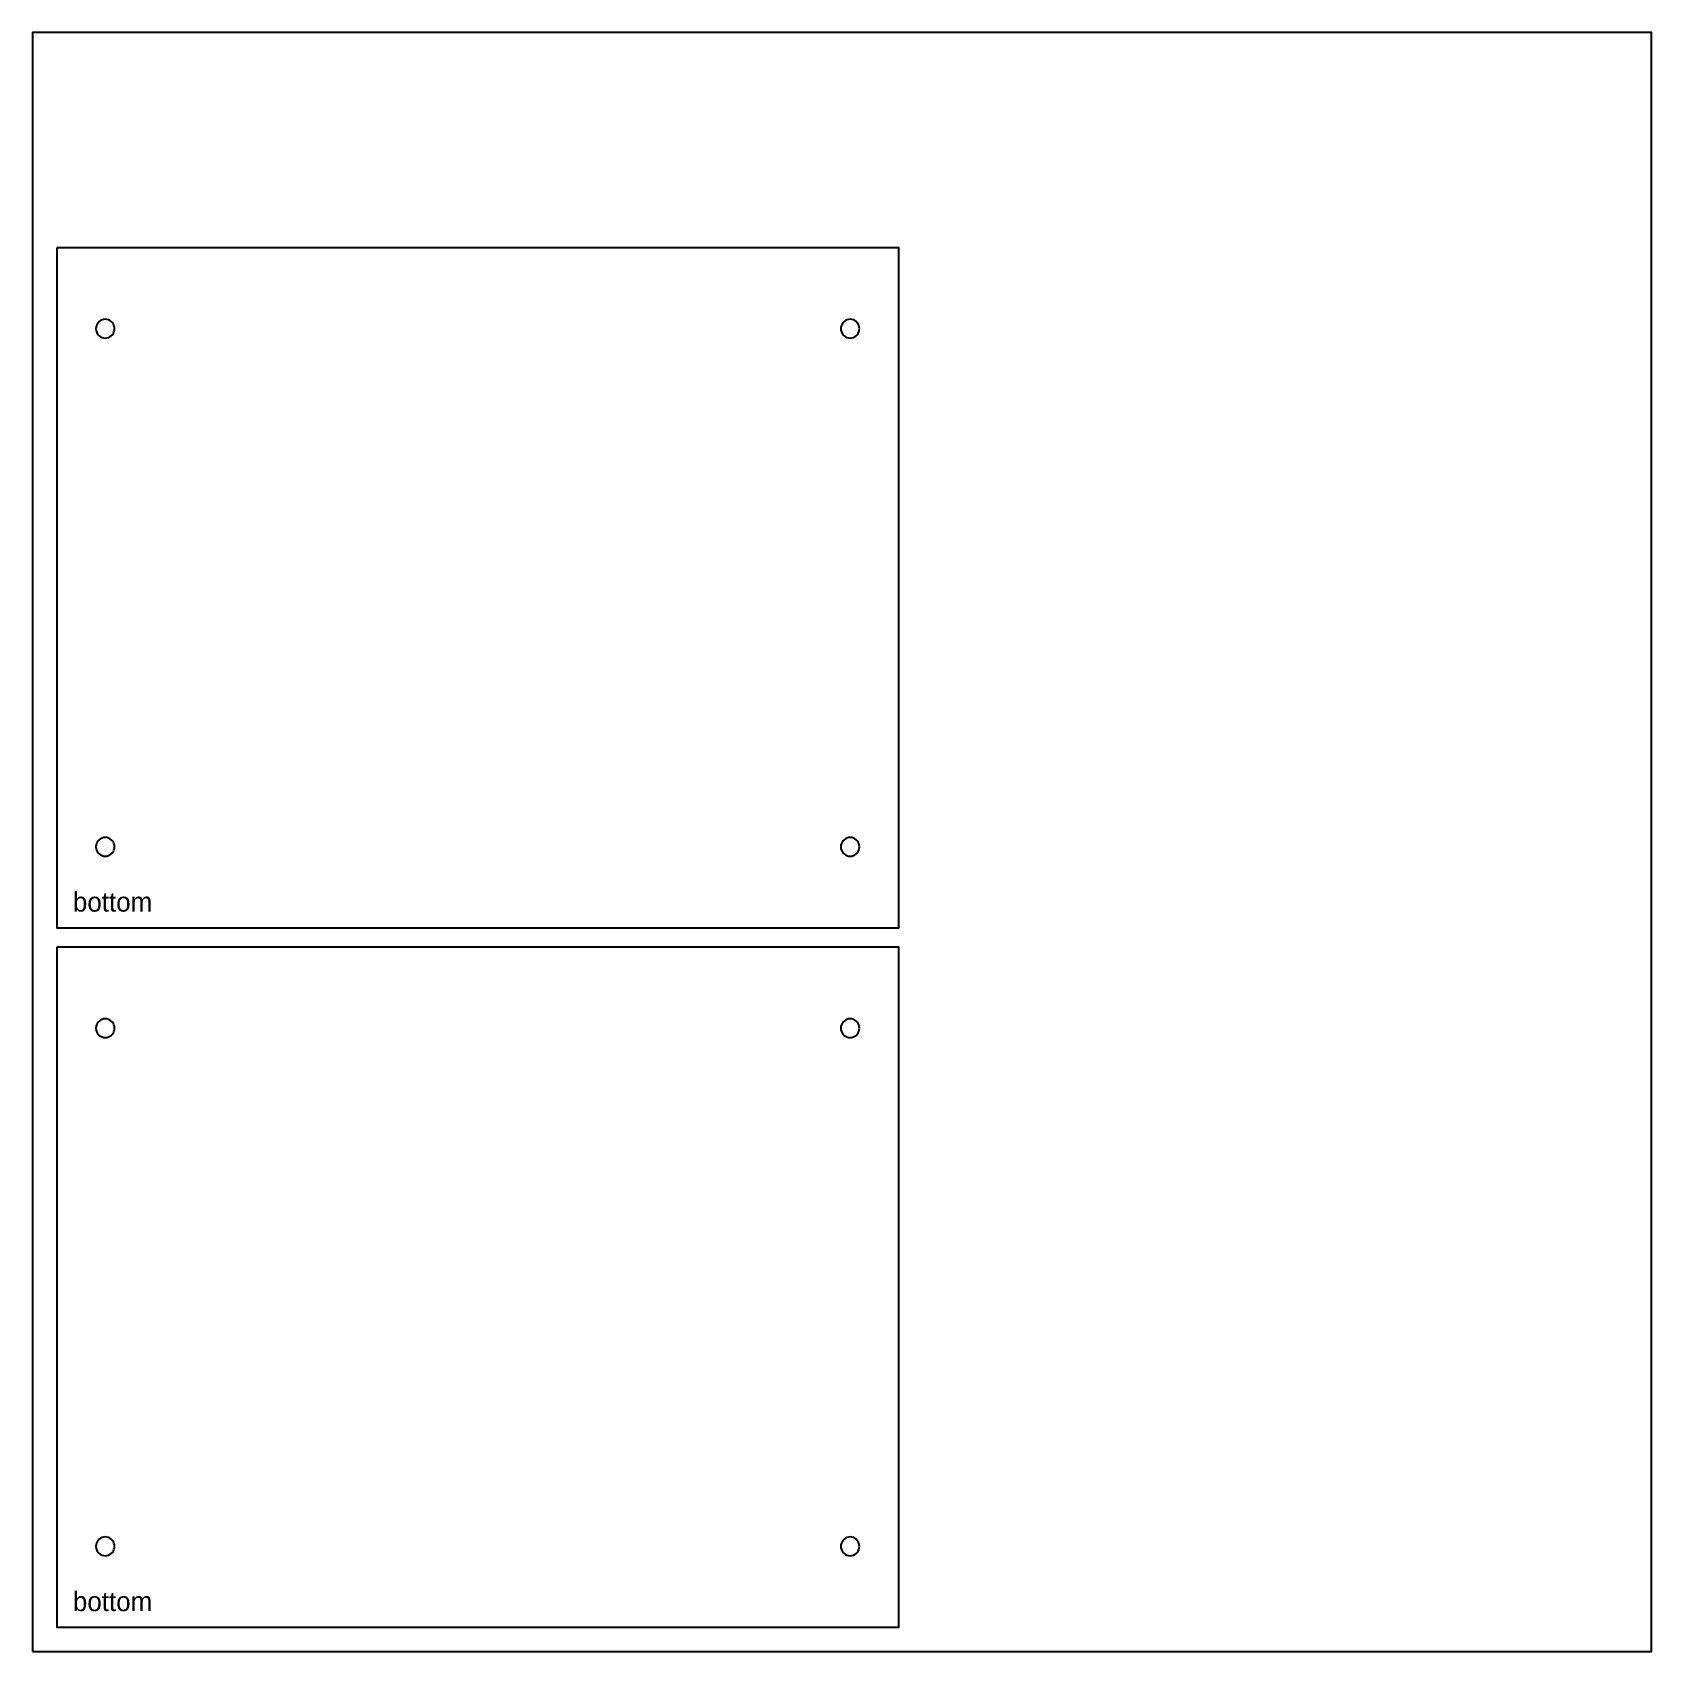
# Model space of a CAD drawing. Header units: millimetres. Extents: x 0 to 1000, y 0 to 1000.
import ezdxf

# ---------------------------------------------------------------- set-up
doc = ezdxf.new("R2010")
doc.units = ezdxf.units.MM
doc.layers.add('CUT_OUTSIDE', color=1, linetype='Continuous')
doc.layers.add('POCKET_15MM', color=3, linetype='Continuous')

msp = doc.modelspace()

# ---------------------------------------------------------------- linework, layer by layer
at = {"layer": 'CUT_OUTSIDE'}
for points in [[(15, 867), (15, 447), (535, 447), (535, 867), (15, 867)], [(15, 435), (15, 15), (535, 15), (535, 435), (15, 435)]]:
    msp.add_lwpolyline(points, close=True, dxfattribs=at)
at = {"layer": 'POCKET_15MM'}
for points in [[(50.8, 817), (50.7, 818), (50.4, 819), (50, 819.9), (49.4, 820.7), (48.7, 821.4), (47.9, 822), (47, 822.4), (46, 822.7), (45, 822.8), (44, 822.7), (43, 822.4), (42.1, 822), (41.3, 821.4), (40.6, 820.7), (40, 819.9), (39.6, 819), (39.3, 818), (39.2, 817), (39.3, 816), (39.6, 815), (40, 814.1), (40.6, 813.3), (41.3, 812.6), (42.1, 812), (43, 811.6), (44, 811.3), (45, 811.2), (46, 811.3), (47, 811.6), (47.9, 812), (48.7, 812.6), (49.4, 813.3), (50, 814.1), (50.4, 815), (50.7, 816), (50.8, 817)], [(510.8, 817), (510.7, 818), (510.4, 819), (510, 819.9), (509.4, 820.7), (508.7, 821.4), (507.9, 822), (507, 822.4), (506, 822.7), (505, 822.8), (504, 822.7), (503, 822.4), (502.1, 822), (501.3, 821.4), (500.6, 820.7), (500, 819.9), (499.6, 819), (499.3, 818), (499.2, 817), (499.3, 816), (499.6, 815), (500, 814.1), (500.6, 813.3), (501.3, 812.6), (502.1, 812), (503, 811.6), (504, 811.3), (505, 811.2), (506, 811.3), (507, 811.6), (507.9, 812), (508.7, 812.6), (509.4, 813.3), (510, 814.1), (510.4, 815), (510.7, 816), (510.8, 817)], [(50.8, 497), (50.7, 498), (50.4, 499), (50, 499.9), (49.4, 500.7), (48.7, 501.4), (47.9, 502), (47, 502.4), (46, 502.7), (45, 502.8), (44, 502.7), (43, 502.4), (42.1, 502), (41.3, 501.4), (40.6, 500.7), (40, 499.9), (39.6, 499), (39.3, 498), (39.2, 497), (39.3, 496), (39.6, 495), (40, 494.1), (40.6, 493.3), (41.3, 492.6), (42.1, 492), (43, 491.6), (44, 491.3), (45, 491.2), (46, 491.3), (47, 491.6), (47.9, 492), (48.7, 492.6), (49.4, 493.3), (50, 494.1), (50.4, 495), (50.7, 496), (50.8, 497)], [(510.8, 497), (510.7, 498), (510.4, 499), (510, 499.9), (509.4, 500.7), (508.7, 501.4), (507.9, 502), (507, 502.4), (506, 502.7), (505, 502.8), (504, 502.7), (503, 502.4), (502.1, 502), (501.3, 501.4), (500.6, 500.7), (500, 499.9), (499.6, 499), (499.3, 498), (499.2, 497), (499.3, 496), (499.6, 495), (500, 494.1), (500.6, 493.3), (501.3, 492.6), (502.1, 492), (503, 491.6), (504, 491.3), (505, 491.2), (506, 491.3), (507, 491.6), (507.9, 492), (508.7, 492.6), (509.4, 493.3), (510, 494.1), (510.4, 495), (510.7, 496), (510.8, 497)], [(50.8, 385), (50.7, 386), (50.4, 387), (50, 387.9), (49.4, 388.7), (48.7, 389.4), (47.9, 390), (47, 390.4), (46, 390.7), (45, 390.8), (44, 390.7), (43, 390.4), (42.1, 390), (41.3, 389.4), (40.6, 388.7), (40, 387.9), (39.6, 387), (39.3, 386), (39.2, 385), (39.3, 384), (39.6, 383), (40, 382.1), (40.6, 381.3), (41.3, 380.6), (42.1, 380), (43, 379.6), (44, 379.3), (45, 379.2), (46, 379.3), (47, 379.6), (47.9, 380), (48.7, 380.6), (49.4, 381.3), (50, 382.1), (50.4, 383), (50.7, 384), (50.8, 385)], [(510.8, 385), (510.7, 386), (510.4, 387), (510, 387.9), (509.4, 388.7), (508.7, 389.4), (507.9, 390), (507, 390.4), (506, 390.7), (505, 390.8), (504, 390.7), (503, 390.4), (502.1, 390), (501.3, 389.4), (500.6, 388.7), (500, 387.9), (499.6, 387), (499.3, 386), (499.2, 385), (499.3, 384), (499.6, 383), (500, 382.1), (500.6, 381.3), (501.3, 380.6), (502.1, 380), (503, 379.6), (504, 379.3), (505, 379.2), (506, 379.3), (507, 379.6), (507.9, 380), (508.7, 380.6), (509.4, 381.3), (510, 382.1), (510.4, 383), (510.7, 384), (510.8, 385)], [(50.8, 65), (50.7, 66), (50.4, 67), (50, 67.9), (49.4, 68.7), (48.7, 69.4), (47.9, 70), (47, 70.4), (46, 70.7), (45, 70.8), (44, 70.7), (43, 70.4), (42.1, 70), (41.3, 69.4), (40.6, 68.7), (40, 67.9), (39.6, 67), (39.3, 66), (39.2, 65), (39.3, 64), (39.6, 63), (40, 62.1), (40.6, 61.3), (41.3, 60.6), (42.1, 60), (43, 59.6), (44, 59.3), (45, 59.2), (46, 59.3), (47, 59.6), (47.9, 60), (48.7, 60.6), (49.4, 61.3), (50, 62.1), (50.4, 63), (50.7, 64), (50.8, 65)], [(510.8, 65), (510.7, 66), (510.4, 67), (510, 67.9), (509.4, 68.7), (508.7, 69.4), (507.9, 70), (507, 70.4), (506, 70.7), (505, 70.8), (504, 70.7), (503, 70.4), (502.1, 70), (501.3, 69.4), (500.6, 68.7), (500, 67.9), (499.6, 67), (499.3, 66), (499.2, 65), (499.3, 64), (499.6, 63), (500, 62.1), (500.6, 61.3), (501.3, 60.6), (502.1, 60), (503, 59.6), (504, 59.3), (505, 59.2), (506, 59.3), (507, 59.6), (507.9, 60), (508.7, 60.6), (509.4, 61.3), (510, 62.1), (510.4, 63), (510.7, 64), (510.8, 65)]]:
    msp.add_lwpolyline(points, close=True, dxfattribs=at)
at = {"layer": 'SHEET_EDGE'}
msp.add_lwpolyline([(0, 0), (1000, 0), (1000, 1000), (0, 1000)], close=True, dxfattribs=at)

# ---------------------------------------------------------------- texts
at = {"layer": 'NOTES'}
for p in [(25, 457), (25, 25)]:
    msp.add_text('bottom', height=12, dxfattribs=at).set_placement(p)

doc.saveas('drawing.dxf')
